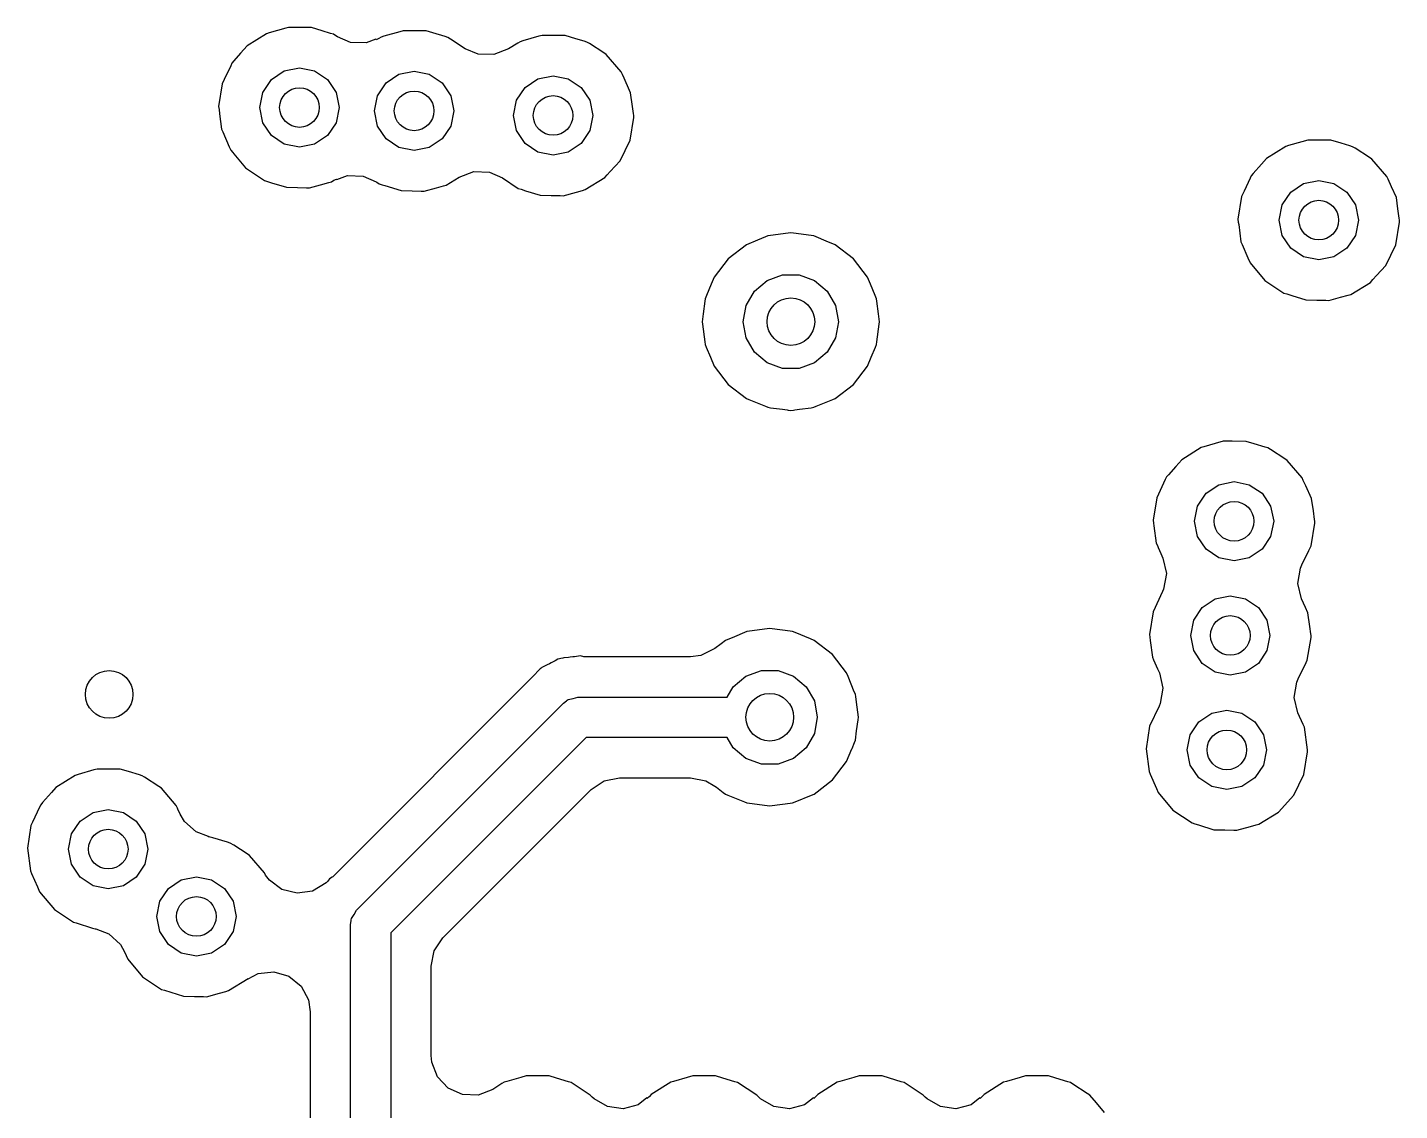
# Model space of a CAD drawing. Extents: x 0.99 to 4.24, y -7.27 to -4.02.
# Drawn here: x 2.8557 to 3.1964, y -6.3986 to -6.1297 of the extents above; entities that cross this region are included whole.
import ezdxf

# ---------------------------------------------------------------- set-up
doc = ezdxf.new("R2010")
doc.units = 0
doc.header["$MEASUREMENT"] = 0
doc.layers.add('BLACK', color=7, linetype='CONTINUOUS')

msp = doc.modelspace()

# ---------------------------------------------------------------- linework, layer by layer
at = {"layer": 'BLACK', "linetype": 'CONTINUOUS'}
for p, q in [((2.91982, -6.12992), (2.91572, -6.13109)), ((2.9205, -6.12973), (2.91982, -6.12992)), ((2.91982, -6.12992), (2.91982, -6.12992)), ((2.92121, -6.12973), (2.9205, -6.12973)), ((2.92273, -6.12974), (2.92121, -6.12973)), ((2.92619, -6.12976), (2.92273, -6.12974)), ((2.92886, -6.13056), (2.92619, -6.12976)), ((2.91503, -6.13129), (2.91022, -6.13432)), ((2.91572, -6.13109), (2.91503, -6.13129)), ((2.91572, -6.13109), (2.91572, -6.13109)), ((2.93097, -6.13119), (2.92886, -6.13056)), ((2.93165, -6.13139), (2.93097, -6.13119)), ((2.93097, -6.13119), (2.93097, -6.13119)), ((2.93224, -6.13178), (2.93165, -6.13139)), ((2.93272, -6.13209), (2.93224, -6.13178)), ((2.93224, -6.13178), (2.93224, -6.13178)), ((2.93594, -6.13344), (2.93272, -6.13209)), ((2.93982, -6.13354), (2.93594, -6.13344)), ((2.94219, -6.13263), (2.93982, -6.13354)), ((2.94226, -6.13278), (2.94219, -6.13263)), ((2.94291, -6.13249), (2.94226, -6.13278)), ((2.94351, -6.13212), (2.94291, -6.13249)), ((2.94419, -6.13192), (2.94351, -6.13212)), ((2.94814, -6.13079), (2.94419, -6.13192)), ((2.94419, -6.13192), (2.94419, -6.13192)), ((2.94898, -6.13055), (2.94814, -6.13079)), ((2.94969, -6.13056), (2.94898, -6.13055)), ((2.9512, -6.13057), (2.94969, -6.13056)), ((2.95467, -6.13059), (2.9512, -6.13057)), ((2.95636, -6.13109), (2.95467, -6.13059)), ((2.95944, -6.13201), (2.95636, -6.13109)), ((2.96012, -6.13222), (2.95944, -6.13201)), ((2.95944, -6.13201), (2.95944, -6.13201)), ((2.96071, -6.1326), (2.96012, -6.13222)), ((2.96442, -6.13501), (2.96071, -6.1326)), ((2.96071, -6.1326), (2.96071, -6.1326)), ((2.97743, -6.13364), (2.97515, -6.13507)), ((2.97803, -6.13326), (2.97743, -6.13364)), ((2.97743, -6.13364), (2.97743, -6.13364)), ((2.97871, -6.13306), (2.97803, -6.13326)), ((2.9827, -6.13192), (2.97871, -6.13306)), ((2.97871, -6.13306), (2.97871, -6.13306)), ((2.9835, -6.13169), (2.9827, -6.13192)), ((2.98421, -6.1317), (2.9835, -6.13169)), ((2.98572, -6.13171), (2.98421, -6.1317)), ((2.98919, -6.13173), (2.98572, -6.13171)), ((2.99191, -6.13254), (2.98919, -6.13173)), ((2.99396, -6.13316), (2.99191, -6.13254)), ((2.99464, -6.13336), (2.99396, -6.13316)), ((2.99396, -6.13316), (2.99396, -6.13316)), ((2.99523, -6.13374), (2.99464, -6.13336)), ((2.90863, -6.13613), (2.90696, -6.13802)), ((2.91022, -6.13432), (2.90863, -6.13613)), ((2.96764, -6.13636), (2.96442, -6.13501)), ((2.97152, -6.13646), (2.96764, -6.13636)), ((2.97515, -6.13507), (2.97152, -6.13646)), ((2.99882, -6.13607), (2.99523, -6.13374)), ((2.99941, -6.13645), (2.99882, -6.13607)), ((2.99882, -6.13607), (2.99882, -6.13607)), ((3.00313, -6.14076), (2.99941, -6.13645)), ((2.90616, -6.13923), (2.90456, -6.14262)), ((2.90646, -6.13859), (2.90616, -6.13923)), ((2.90616, -6.13923), (2.90616, -6.13923)), ((2.90696, -6.13802), (2.90646, -6.13859)), ((2.91946, -6.14051), (2.92323, -6.13976)), ((2.92323, -6.13976), (2.92699, -6.14051)), ((2.90404, -6.14374), (2.90316, -6.14936)), ((2.90456, -6.14262), (2.90404, -6.14374)), ((2.91414, -6.14584), (2.91627, -6.14265)), ((2.91627, -6.14265), (2.91946, -6.14051)), ((2.92699, -6.14051), (2.93019, -6.14265)), ((2.93019, -6.14265), (2.93232, -6.14584)), ((2.94261, -6.14667), (2.94474, -6.14347)), ((2.94474, -6.14347), (2.94793, -6.14134)), ((2.94793, -6.14134), (2.9517, -6.14059)), ((2.9517, -6.14059), (2.95547, -6.14134)), ((2.95547, -6.14134), (2.95866, -6.14347)), ((2.95866, -6.14347), (2.96079, -6.14667)), ((2.97926, -6.14462), (2.98245, -6.14248)), ((2.98245, -6.14248), (2.98622, -6.14173)), ((2.98622, -6.14173), (2.98999, -6.14248)), ((2.98999, -6.14248), (2.99318, -6.14462)), ((3.00342, -6.14141), (3.00313, -6.14076)), ((3.00384, -6.14234), (3.00342, -6.14141)), ((3.00342, -6.14141), (3.00342, -6.14141)), ((3.00524, -6.14542), (3.00384, -6.14234)), ((2.91339, -6.14961), (2.91414, -6.14584)), ((2.93232, -6.14584), (2.93307, -6.14961)), ((2.94186, -6.15043), (2.94261, -6.14667)), ((2.96079, -6.14667), (2.96154, -6.15043)), ((2.97713, -6.14781), (2.97926, -6.14462)), ((2.99318, -6.14462), (2.99531, -6.14781)), ((3.00548, -6.14594), (3.00524, -6.14542)), ((3.00597, -6.14938), (3.00548, -6.14594)), ((2.90316, -6.14936), (2.90326, -6.15006)), ((2.90326, -6.15006), (2.9034, -6.15119)), ((2.90326, -6.15006), (2.90326, -6.15006)), ((2.91414, -6.15337), (2.91339, -6.14961)), ((2.93307, -6.14961), (2.93232, -6.15337)), ((2.94261, -6.1542), (2.94186, -6.15043)), ((2.96154, -6.15043), (2.96079, -6.1542)), ((2.97638, -6.15157), (2.97713, -6.14781)), ((2.99531, -6.14781), (2.99606, -6.15157)), ((3.00621, -6.15107), (3.00597, -6.14938)), ((2.9034, -6.15119), (2.9039, -6.155)), ((2.91627, -6.15657), (2.91414, -6.15337)), ((2.93232, -6.15337), (2.93019, -6.15657)), ((2.97713, -6.15534), (2.97638, -6.15157)), ((2.99606, -6.15157), (2.99531, -6.15534)), ((3.00534, -6.15768), (3.00628, -6.15207)), ((3.00629, -6.15157), (3.00621, -6.15107)), ((3.00628, -6.15207), (3.00629, -6.15157)), ((2.9039, -6.155), (2.90419, -6.15565)), ((2.90419, -6.15565), (2.90419, -6.15565)), ((2.90419, -6.15565), (2.90581, -6.15934)), ((2.91946, -6.1587), (2.91627, -6.15657)), ((2.93019, -6.15657), (2.92699, -6.1587)), ((2.94474, -6.15739), (2.94261, -6.1542)), ((2.94793, -6.15953), (2.94474, -6.15739)), ((2.95866, -6.15739), (2.95547, -6.15953)), ((2.96079, -6.1542), (2.95866, -6.15739)), ((2.97926, -6.15853), (2.97713, -6.15534)), ((2.99531, -6.15534), (2.99318, -6.15853)), ((2.90581, -6.15934), (2.90619, -6.16021)), ((2.90619, -6.16021), (2.90665, -6.16075)), ((2.90665, -6.16075), (2.90665, -6.16075)), ((2.90665, -6.16075), (2.90695, -6.16111)), ((2.92323, -6.15945), (2.91946, -6.1587)), ((2.92699, -6.1587), (2.92323, -6.15945)), ((2.9517, -6.16028), (2.94793, -6.15953)), ((2.95547, -6.15953), (2.9517, -6.16028)), ((2.98245, -6.16067), (2.97926, -6.15853)), ((2.98622, -6.16142), (2.98245, -6.16067)), ((2.98999, -6.16067), (2.98622, -6.16142)), ((2.99318, -6.15853), (2.98999, -6.16067)), ((3.00286, -6.1628), (3.00534, -6.15768)), ((3.16818, -6.15924), (3.16337, -6.16228)), ((3.16887, -6.15905), (3.16818, -6.15924)), ((3.17215, -6.15811), (3.16887, -6.15905)), ((3.16887, -6.15905), (3.16887, -6.15905)), ((3.17365, -6.15768), (3.17215, -6.15811)), ((3.17436, -6.15768), (3.17365, -6.15768)), ((3.17588, -6.15769), (3.17436, -6.15768)), ((3.17934, -6.15771), (3.17588, -6.15769)), ((3.18191, -6.15848), (3.17934, -6.15771)), ((3.18411, -6.15914), (3.18191, -6.15848)), ((3.18412, -6.15914), (3.18411, -6.15914)), ((3.18479, -6.15934), (3.18412, -6.15914)), ((3.18539, -6.15973), (3.18479, -6.15934)), ((3.18897, -6.16205), (3.18539, -6.15973)), ((2.90695, -6.16111), (2.90985, -6.16457)), ((3.00039, -6.16552), (3.00286, -6.1628)), ((3.16215, -6.16366), (3.16009, -6.16599)), ((3.16337, -6.16228), (3.16215, -6.16366)), ((3.18957, -6.16244), (3.18897, -6.16205)), ((3.18897, -6.16205), (3.18897, -6.16205)), ((3.19328, -6.16675), (3.18957, -6.16244)), ((2.90985, -6.16457), (2.91459, -6.16772)), ((2.91459, -6.16772), (2.91527, -6.16793)), ((2.9312, -6.16802), (2.9318, -6.16765)), ((2.9318, -6.16765), (2.93245, -6.16737)), ((2.93245, -6.16737), (2.93249, -6.16746)), ((2.93249, -6.16746), (2.93518, -6.16647)), ((2.93518, -6.16647), (2.93906, -6.16662)), ((2.93906, -6.16662), (2.94226, -6.16801)), ((2.95967, -6.16885), (2.96291, -6.16686)), ((2.96291, -6.16686), (2.96655, -6.16552)), ((2.96655, -6.16552), (2.97043, -6.16566)), ((2.97043, -6.16566), (2.97364, -6.16706)), ((2.97364, -6.16706), (2.97758, -6.16969)), ((2.99419, -6.16999), (2.99904, -6.16701)), ((2.99904, -6.16701), (2.99964, -6.16635)), ((2.99964, -6.16635), (3.00039, -6.16552)), ((3.1593, -6.16718), (3.15782, -6.17035)), ((3.15961, -6.16654), (3.1593, -6.16718)), ((3.1593, -6.16718), (3.1593, -6.16718)), ((3.16009, -6.16599), (3.15961, -6.16654)), ((3.17261, -6.16847), (3.17638, -6.16772)), ((3.17638, -6.16772), (3.18014, -6.16847)), ((3.19358, -6.16739), (3.19328, -6.16675)), ((3.19446, -6.16933), (3.19358, -6.16739)), ((3.19358, -6.16739), (3.19358, -6.16739)), ((2.91527, -6.16793), (2.91527, -6.16793)), ((2.91527, -6.16793), (2.91631, -6.16826)), ((2.91631, -6.16826), (2.92002, -6.16941)), ((2.92002, -6.16941), (2.92272, -6.16946)), ((2.92272, -6.16946), (2.925, -6.16951)), ((2.925, -6.16951), (2.925, -6.16951)), ((2.925, -6.16951), (2.92571, -6.16952)), ((2.92571, -6.16952), (2.9285, -6.16876)), ((2.9285, -6.16876), (2.93051, -6.16821)), ((2.93051, -6.16821), (2.9312, -6.16802)), ((2.93051, -6.16821), (2.93051, -6.16821)), ((2.94226, -6.16801), (2.94247, -6.16815)), ((2.94247, -6.16815), (2.94247, -6.16815)), ((2.94247, -6.16815), (2.94306, -6.16855)), ((2.94306, -6.16855), (2.94374, -6.16876)), ((2.94374, -6.16876), (2.94374, -6.16876)), ((2.94374, -6.16876), (2.94442, -6.16897)), ((2.94442, -6.16897), (2.94849, -6.17024)), ((2.94849, -6.17024), (2.95119, -6.17029)), ((2.95119, -6.17029), (2.95347, -6.17033)), ((2.95347, -6.17033), (2.95347, -6.17033)), ((2.95347, -6.17033), (2.95418, -6.17035)), ((2.95418, -6.17035), (2.95726, -6.16951)), ((2.95726, -6.16951), (2.95899, -6.16904)), ((2.95899, -6.16904), (2.95967, -6.16885)), ((2.95899, -6.16904), (2.95899, -6.16904)), ((2.97758, -6.16969), (2.97826, -6.1699)), ((2.97826, -6.1699), (2.97826, -6.1699)), ((2.97826, -6.1699), (2.9794, -6.17025)), ((2.9794, -6.17025), (2.98301, -6.17138)), ((2.9887, -6.17149), (2.99201, -6.17058)), ((2.99201, -6.17058), (2.99351, -6.17018)), ((2.99351, -6.17018), (2.99419, -6.16999)), ((2.99351, -6.17018), (2.99351, -6.17018)), ((3.15782, -6.17035), (3.15719, -6.17169)), ((3.16728, -6.17379), (3.16942, -6.1706)), ((3.16942, -6.1706), (3.17261, -6.16847)), ((3.18014, -6.16847), (3.18334, -6.1706)), ((3.18334, -6.1706), (3.18547, -6.17379)), ((3.19564, -6.17193), (3.19446, -6.16933)), ((2.98301, -6.17138), (2.98571, -6.17143)), ((2.98571, -6.17143), (2.98799, -6.17147)), ((2.98799, -6.17147), (2.98799, -6.17147)), ((2.98799, -6.17147), (2.9887, -6.17149)), ((3.15719, -6.17169), (3.15631, -6.17731)), ((3.16654, -6.17756), (3.16728, -6.17379)), ((3.18547, -6.17379), (3.18622, -6.17756)), ((3.19604, -6.17476), (3.19564, -6.17193)), ((3.15631, -6.17731), (3.1564, -6.17802)), ((3.16728, -6.18133), (3.16654, -6.17756)), ((3.18622, -6.17756), (3.18547, -6.18133)), ((3.19638, -6.17708), (3.19604, -6.17476)), ((3.19644, -6.17756), (3.19638, -6.17708)), ((3.19644, -6.17805), (3.19644, -6.17756)), ((3.04463, -6.18082), (3.04022, -6.1814)), ((3.04528, -6.18074), (3.04463, -6.18082)), ((3.04592, -6.18082), (3.04528, -6.18074)), ((3.05033, -6.1814), (3.04592, -6.18082)), ((3.1564, -6.17802), (3.15649, -6.17863)), ((3.1564, -6.17802), (3.1564, -6.17802)), ((3.15649, -6.17863), (3.15705, -6.18296)), ((3.16942, -6.18452), (3.16728, -6.18133)), ((3.18547, -6.18133), (3.18334, -6.18452)), ((3.19549, -6.18366), (3.19644, -6.17805)), ((3.03427, -6.18369), (3.02971, -6.18719)), ((3.03696, -6.18257), (3.03427, -6.18369)), ((3.03897, -6.18174), (3.03696, -6.18257)), ((3.03958, -6.18149), (3.03897, -6.18174)), ((3.03897, -6.18174), (3.03897, -6.18174)), ((3.04022, -6.1814), (3.03958, -6.18149)), ((3.04022, -6.1814), (3.04022, -6.1814)), ((3.05097, -6.18149), (3.05033, -6.1814)), ((3.05033, -6.1814), (3.05033, -6.1814)), ((3.05158, -6.18174), (3.05097, -6.18149)), ((3.05405, -6.18276), (3.05158, -6.18174)), ((3.05158, -6.18174), (3.05158, -6.18174)), ((3.05629, -6.18369), (3.05405, -6.18276)), ((3.06085, -6.18719), (3.05629, -6.18369)), ((3.15705, -6.18296), (3.15734, -6.1836)), ((3.15734, -6.1836), (3.15734, -6.1836)), ((3.15734, -6.1836), (3.1588, -6.18692)), ((3.17261, -6.18665), (3.16942, -6.18452)), ((3.18334, -6.18452), (3.18014, -6.18665)), ((3.19301, -6.18878), (3.19549, -6.18366)), ((3.02971, -6.18719), (3.02621, -6.19175)), ((3.06434, -6.19175), (3.06085, -6.18719)), ((3.1588, -6.18692), (3.15934, -6.18816)), ((3.15934, -6.18816), (3.163, -6.19252)), ((3.17638, -6.1874), (3.17261, -6.18665)), ((3.18014, -6.18665), (3.17638, -6.1874)), ((3.03937, -6.19253), (3.04322, -6.19112)), ((3.04322, -6.19112), (3.04733, -6.19112)), ((3.04733, -6.19112), (3.05118, -6.19253)), ((3.18984, -6.19229), (3.19071, -6.19133)), ((3.19071, -6.19133), (3.19301, -6.18878)), ((3.02551, -6.19343), (3.02433, -6.19629)), ((3.02621, -6.19175), (3.02551, -6.19343)), ((3.03623, -6.19516), (3.03937, -6.19253)), ((3.05118, -6.19253), (3.05432, -6.19516)), ((3.06504, -6.19343), (3.06434, -6.19175)), ((3.06623, -6.19629), (3.06504, -6.19343)), ((3.163, -6.19252), (3.16774, -6.19567)), ((3.18435, -6.19598), (3.1892, -6.193)), ((3.1892, -6.193), (3.18984, -6.19229)), ((3.02392, -6.1977), (3.02351, -6.20083)), ((3.02401, -6.19706), (3.02392, -6.1977)), ((3.02392, -6.1977), (3.02392, -6.1977)), ((3.02433, -6.19629), (3.02401, -6.19706)), ((3.03418, -6.19872), (3.03623, -6.19516)), ((3.05432, -6.19516), (3.05637, -6.19872)), ((3.06654, -6.19706), (3.06623, -6.19629)), ((3.06663, -6.1977), (3.06654, -6.19706)), ((3.06704, -6.20083), (3.06663, -6.1977)), ((3.06663, -6.1977), (3.06663, -6.1977)), ((3.16774, -6.19567), (3.16842, -6.19588)), ((3.16842, -6.19588), (3.16842, -6.19588)), ((3.16842, -6.19588), (3.1697, -6.19628)), ((3.1697, -6.19628), (3.17317, -6.19737)), ((3.17317, -6.19737), (3.17587, -6.19742)), ((3.17587, -6.19742), (3.17815, -6.19746)), ((3.17815, -6.19746), (3.17815, -6.19746)), ((3.17815, -6.19746), (3.17886, -6.19747)), ((3.17886, -6.19747), (3.1818, -6.19667)), ((3.1818, -6.19667), (3.18366, -6.19616)), ((3.18366, -6.19616), (3.18435, -6.19598)), ((3.18366, -6.19616), (3.18366, -6.19616)), ((3.02351, -6.20083), (3.02326, -6.20276)), ((3.03346, -6.20276), (3.03418, -6.19872)), ((3.05637, -6.19872), (3.05709, -6.20276)), ((3.06729, -6.20276), (3.06704, -6.20083)), ((3.02326, -6.20276), (3.02334, -6.2034)), ((3.02334, -6.2034), (3.02392, -6.20778)), ((3.03418, -6.2068), (3.03346, -6.20276)), ((3.05709, -6.20276), (3.05637, -6.2068)), ((3.06663, -6.20778), (3.06721, -6.2034)), ((3.06721, -6.2034), (3.06729, -6.20276)), ((3.02392, -6.20778), (3.02401, -6.20845)), ((3.02401, -6.20845), (3.02426, -6.20906)), ((3.03623, -6.21035), (3.03418, -6.2068)), ((3.05637, -6.2068), (3.05432, -6.21035)), ((3.06629, -6.20906), (3.06654, -6.20845)), ((3.06654, -6.20845), (3.06663, -6.20778)), ((3.02426, -6.20906), (3.02426, -6.20906)), ((3.02426, -6.20906), (3.0253, -6.21158)), ((3.0253, -6.21158), (3.02621, -6.21377)), ((3.03937, -6.21298), (3.03623, -6.21035)), ((3.05432, -6.21035), (3.05118, -6.21298)), ((3.06434, -6.21377), (3.06525, -6.21158)), ((3.06525, -6.21158), (3.06629, -6.20906)), ((3.06629, -6.20906), (3.06629, -6.20906)), ((3.02621, -6.21377), (3.02971, -6.21833)), ((3.04322, -6.21439), (3.03937, -6.21298)), ((3.04733, -6.21439), (3.04322, -6.21439)), ((3.05118, -6.21298), (3.04733, -6.21439)), ((3.06085, -6.21833), (3.06434, -6.21377)), ((3.02971, -6.21833), (3.03427, -6.22182)), ((3.05629, -6.22182), (3.06085, -6.21833)), ((3.03427, -6.22182), (3.03487, -6.22207)), ((3.03487, -6.22207), (3.03897, -6.22377)), ((3.05158, -6.22377), (3.05568, -6.22207)), ((3.05568, -6.22207), (3.05629, -6.22182)), ((3.03897, -6.22377), (3.03897, -6.22377)), ((3.03897, -6.22377), (3.03958, -6.22402)), ((3.03958, -6.22402), (3.04022, -6.22411)), ((3.04022, -6.22411), (3.04022, -6.22411)), ((3.04022, -6.22411), (3.04317, -6.2245)), ((3.04317, -6.2245), (3.04433, -6.22465)), ((3.04433, -6.22465), (3.04463, -6.22469)), ((3.04463, -6.22469), (3.04528, -6.22478)), ((3.04528, -6.22478), (3.04592, -6.22469)), ((3.04592, -6.22469), (3.04622, -6.22465)), ((3.04622, -6.22465), (3.04738, -6.2245)), ((3.04738, -6.2245), (3.05033, -6.22411)), ((3.05033, -6.22411), (3.05097, -6.22402)), ((3.05033, -6.22411), (3.05033, -6.22411)), ((3.05097, -6.22402), (3.05158, -6.22377)), ((3.05158, -6.22377), (3.05158, -6.22377)), ((3.15262, -6.23243), (3.15062, -6.233)), ((3.15333, -6.23244), (3.15262, -6.23243)), ((3.15484, -6.23245), (3.15333, -6.23244)), ((3.15831, -6.23247), (3.15484, -6.23245)), ((3.16033, -6.23307), (3.15831, -6.23247)), ((3.14715, -6.23399), (3.14233, -6.23703)), ((3.14783, -6.2338), (3.14715, -6.23399)), ((3.15062, -6.233), (3.14783, -6.2338)), ((3.14783, -6.2338), (3.14783, -6.2338)), ((3.16308, -6.23389), (3.16033, -6.23307)), ((3.16376, -6.2341), (3.16308, -6.23389)), ((3.16308, -6.23389), (3.16308, -6.23389)), ((3.16435, -6.23448), (3.16376, -6.2341)), ((3.16794, -6.23681), (3.16435, -6.23448)), ((3.14085, -6.23871), (3.13905, -6.24074)), ((3.14233, -6.23703), (3.14085, -6.23871)), ((3.16853, -6.23719), (3.16794, -6.23681)), ((3.16794, -6.23681), (3.16794, -6.23681)), ((3.17225, -6.2415), (3.16853, -6.23719)), ((3.13827, -6.24194), (3.13657, -6.24555)), ((3.13857, -6.2413), (3.13827, -6.24194)), ((3.13827, -6.24194), (3.13827, -6.24194)), ((3.13905, -6.24074), (3.13857, -6.2413)), ((3.15157, -6.24322), (3.15534, -6.24247)), ((3.15534, -6.24247), (3.15911, -6.24322)), ((3.17254, -6.24215), (3.17225, -6.2415)), ((3.17315, -6.24349), (3.17254, -6.24215)), ((3.17254, -6.24215), (3.17254, -6.24215)), ((3.13657, -6.24555), (3.13615, -6.24645)), ((3.14625, -6.24855), (3.14838, -6.24535)), ((3.14838, -6.24535), (3.15157, -6.24322)), ((3.15911, -6.24322), (3.1623, -6.24535)), ((3.1623, -6.24535), (3.16443, -6.24855)), ((3.1746, -6.24668), (3.17315, -6.24349)), ((3.13615, -6.24645), (3.13528, -6.25207)), ((3.1455, -6.25231), (3.14625, -6.24855)), ((3.16443, -6.24855), (3.16518, -6.25231)), ((3.17503, -6.24968), (3.1746, -6.24668)), ((3.13528, -6.25207), (3.13537, -6.25277)), ((3.13537, -6.25277), (3.13537, -6.25277)), ((3.13537, -6.25277), (3.13545, -6.2534)), ((3.14625, -6.25608), (3.1455, -6.25231)), ((3.16518, -6.25231), (3.16443, -6.25608)), ((3.17446, -6.25841), (3.1754, -6.2528)), ((3.17535, -6.2519), (3.17503, -6.24968)), ((3.17541, -6.25231), (3.17535, -6.2519)), ((3.1754, -6.2528), (3.17541, -6.25231)), ((3.13545, -6.2534), (3.13601, -6.25771)), ((3.14838, -6.25927), (3.14625, -6.25608)), ((3.16443, -6.25608), (3.1623, -6.25927)), ((3.13601, -6.25771), (3.1363, -6.25836)), ((3.1363, -6.25836), (3.1363, -6.25836)), ((3.1363, -6.25836), (3.13652, -6.25885)), ((3.13652, -6.25885), (3.13715, -6.2603)), ((3.15157, -6.26141), (3.14838, -6.25927)), ((3.1623, -6.25927), (3.15911, -6.26141)), ((3.17219, -6.26308), (3.17388, -6.2596)), ((3.17388, -6.2596), (3.17415, -6.25905)), ((3.17415, -6.25905), (3.17446, -6.25841)), ((3.13715, -6.2603), (3.13768, -6.2615)), ((3.13768, -6.2615), (3.13852, -6.2653)), ((3.15534, -6.26215), (3.15157, -6.26141)), ((3.15911, -6.26141), (3.15534, -6.26215)), ((3.17183, -6.26393), (3.17219, -6.26308)), ((3.13852, -6.2653), (3.13785, -6.26913)), ((3.1712, -6.26776), (3.17183, -6.26393)), ((3.13758, -6.26975), (3.13522, -6.27478)), ((3.13785, -6.26913), (3.13758, -6.26975)), ((3.17209, -6.27155), (3.1712, -6.26776)), ((3.14745, -6.27369), (3.15064, -6.27156)), ((3.15064, -6.27156), (3.15441, -6.27081)), ((3.15441, -6.27081), (3.15818, -6.27156)), ((3.15818, -6.27156), (3.16137, -6.27369)), ((3.17308, -6.27373), (3.17209, -6.27155)), ((3.13522, -6.27478), (3.13434, -6.28041)), ((3.14532, -6.27688), (3.14745, -6.27369)), ((3.16137, -6.27369), (3.1635, -6.27688)), ((3.17367, -6.27502), (3.17308, -6.27373)), ((3.17416, -6.27845), (3.17367, -6.27502)), ((3.03372, -6.27993), (3.03127, -6.28095)), ((3.03433, -6.27968), (3.03372, -6.27993)), ((3.03372, -6.27993), (3.03372, -6.27993)), ((3.03497, -6.2796), (3.03433, -6.27968)), ((3.03938, -6.27902), (3.03497, -6.2796)), ((3.03497, -6.2796), (3.03497, -6.2796)), ((3.04003, -6.27893), (3.03938, -6.27902)), ((3.04067, -6.27902), (3.04003, -6.27893)), ((3.04508, -6.2796), (3.04067, -6.27902)), ((3.04572, -6.27968), (3.04508, -6.2796)), ((3.04508, -6.2796), (3.04508, -6.2796)), ((3.04633, -6.27993), (3.04572, -6.27968)), ((3.05011, -6.2815), (3.04633, -6.27993)), ((3.04633, -6.27993), (3.04633, -6.27993)), ((3.14457, -6.28065), (3.14532, -6.27688)), ((3.1635, -6.27688), (3.16425, -6.28065)), ((3.17442, -6.28025), (3.17416, -6.27845)), ((3.02797, -6.28269), (3.02642, -6.28387)), ((3.02902, -6.28188), (3.02797, -6.28269)), ((3.03127, -6.28095), (3.02902, -6.28188)), ((3.05104, -6.28188), (3.05011, -6.2815)), ((3.0556, -6.28538), (3.05104, -6.28188)), ((3.13434, -6.28041), (3.13444, -6.28111)), ((3.13444, -6.28111), (3.13444, -6.28111)), ((3.13444, -6.28111), (3.13454, -6.28189)), ((3.13454, -6.28189), (3.13508, -6.28605)), ((3.14532, -6.28442), (3.14457, -6.28065)), ((3.16425, -6.28065), (3.1635, -6.28442)), ((3.17352, -6.28675), (3.17447, -6.28114)), ((3.17447, -6.28065), (3.17442, -6.28025)), ((3.17447, -6.28114), (3.17447, -6.28065)), ((2.9867, -6.28694), (2.98574, -6.28745)), ((2.98742, -6.28655), (2.9867, -6.28694)), ((2.9867, -6.28694), (2.9867, -6.28694)), ((2.98778, -6.28649), (2.98742, -6.28655)), ((2.98811, -6.28633), (2.98778, -6.28649)), ((2.98866, -6.28626), (2.98811, -6.28633)), ((2.98892, -6.28623), (2.98866, -6.28626)), ((2.98866, -6.28626), (2.98866, -6.28626)), ((2.99001, -6.2861), (2.98892, -6.28623)), ((2.98892, -6.28623), (2.98892, -6.28623)), ((2.98892, -6.28623), (2.98892, -6.28623)), ((2.99047, -6.28604), (2.99001, -6.2861)), ((2.99049, -6.28604), (2.99047, -6.28604)), ((2.99111, -6.28593), (2.99049, -6.28604)), ((2.99145, -6.28593), (2.99111, -6.28593)), ((2.9915, -6.28593), (2.99145, -6.28593)), ((2.99307, -6.28574), (2.9915, -6.28593)), ((2.99388, -6.28592), (2.99307, -6.28574)), ((2.99401, -6.28592), (2.99388, -6.28592)), ((2.99448, -6.28593), (2.99401, -6.28592)), ((3.02036, -6.28593), (2.99448, -6.28593)), ((3.02294, -6.28559), (3.02036, -6.28593)), ((3.02642, -6.28387), (3.02294, -6.28559)), ((3.05909, -6.28994), (3.0556, -6.28538)), ((3.13508, -6.28605), (3.13537, -6.2867)), ((3.13537, -6.2867), (3.13537, -6.2867)), ((3.13537, -6.2867), (3.13636, -6.28896)), ((3.14745, -6.28761), (3.14532, -6.28442)), ((3.1635, -6.28442), (3.16137, -6.28761)), ((3.17322, -6.28739), (3.17352, -6.28675)), ((2.98164, -6.29042), (2.98137, -6.2907)), ((2.98252, -6.28946), (2.98164, -6.29042)), ((2.98302, -6.28892), (2.98252, -6.28946)), ((2.98329, -6.28878), (2.98302, -6.28892)), ((2.98343, -6.28864), (2.98329, -6.28878)), ((2.9836, -6.28849), (2.98343, -6.28864)), ((2.98475, -6.28794), (2.9836, -6.28849)), ((2.98532, -6.28767), (2.98475, -6.28794)), ((2.98574, -6.28745), (2.98532, -6.28767)), ((3.03412, -6.29072), (3.03797, -6.28932)), ((3.03797, -6.28932), (3.04208, -6.28932)), ((3.04208, -6.28932), (3.04593, -6.29072)), ((3.05947, -6.29085), (3.05909, -6.28994)), ((3.13636, -6.28896), (3.1368, -6.28994)), ((3.1368, -6.28994), (3.1368, -6.28995)), ((3.1368, -6.28995), (3.13764, -6.29374)), ((3.15064, -6.28974), (3.14745, -6.28761)), ((3.15441, -6.29049), (3.15064, -6.28974)), ((3.15818, -6.28974), (3.15441, -6.29049)), ((3.16137, -6.28761), (3.15818, -6.28974)), ((3.17128, -6.29138), (3.17322, -6.28739)), ((3.17322, -6.28739), (3.17322, -6.28739)), ((2.98137, -6.2907), (2.93183, -6.34024)), ((3.02948, -6.29595), (3.03098, -6.29336)), ((3.03098, -6.29336), (3.03412, -6.29072)), ((3.04593, -6.29072), (3.04907, -6.29336)), ((3.04907, -6.29336), (3.05112, -6.29691)), ((3.06103, -6.29462), (3.05947, -6.29085)), ((3.13764, -6.29374), (3.13697, -6.29757)), ((3.17029, -6.29606), (3.17092, -6.29223)), ((3.17092, -6.29223), (3.17128, -6.29138)), ((2.98882, -6.29742), (2.98953, -6.29688)), ((2.98953, -6.29688), (2.98965, -6.29674)), ((2.98965, -6.29674), (2.98976, -6.29671)), ((2.98976, -6.29671), (2.98997, -6.29656)), ((2.98997, -6.29656), (2.99117, -6.2963)), ((2.99117, -6.2963), (2.99235, -6.29595)), ((2.99235, -6.29595), (3.02948, -6.29595)), ((3.05112, -6.29691), (3.05184, -6.30095)), ((3.06129, -6.29525), (3.06103, -6.29462)), ((3.06138, -6.2959), (3.06129, -6.29525)), ((3.06171, -6.29841), (3.06138, -6.2959)), ((3.06138, -6.2959), (3.06138, -6.2959)), ((3.17118, -6.29985), (3.17029, -6.29606)), ((2.93741, -6.34883), (2.98882, -6.29742)), ((3.06204, -6.30095), (3.06171, -6.29841)), ((3.1367, -6.29819), (3.13435, -6.30319)), ((3.13697, -6.29757), (3.1367, -6.29819)), ((3.14658, -6.3021), (3.14978, -6.29996)), ((3.14978, -6.29996), (3.15354, -6.29921)), ((3.15354, -6.29921), (3.15731, -6.29996)), ((3.15731, -6.29996), (3.1605, -6.3021)), ((3.17251, -6.30278), (3.17118, -6.29985)), ((3.05184, -6.30095), (3.05112, -6.30499)), ((3.0616, -6.30436), (3.06196, -6.3016)), ((3.06196, -6.3016), (3.06204, -6.30095)), ((3.13435, -6.30319), (3.13348, -6.30881)), ((3.14445, -6.30529), (3.14658, -6.3021)), ((3.1605, -6.3021), (3.16264, -6.30529)), ((3.1728, -6.30342), (3.17251, -6.30278)), ((3.17361, -6.30906), (3.1728, -6.30342)), ((2.99443, -6.30595), (2.94594, -6.35443)), ((3.02948, -6.30595), (2.99443, -6.30595)), ((3.03098, -6.30854), (3.02948, -6.30595)), ((3.05112, -6.30499), (3.04907, -6.30854)), ((3.06046, -6.30867), (3.06104, -6.30725)), ((3.06104, -6.30725), (3.06129, -6.30665)), ((3.06104, -6.30725), (3.06104, -6.30725)), ((3.06129, -6.30665), (3.0616, -6.30436)), ((3.1437, -6.30906), (3.14445, -6.30529)), ((3.16264, -6.30529), (3.16339, -6.30906)), ((3.03412, -6.31118), (3.03098, -6.30854)), ((3.04907, -6.30854), (3.04593, -6.31118)), ((3.05909, -6.31196), (3.0604, -6.30881)), ((3.0604, -6.30881), (3.06046, -6.30867)), ((3.13348, -6.30881), (3.13422, -6.31445)), ((3.14445, -6.31282), (3.1437, -6.30906)), ((3.16339, -6.30906), (3.16264, -6.31282)), ((3.17266, -6.31516), (3.1736, -6.30955)), ((3.1736, -6.30955), (3.17361, -6.30906)), ((2.87219, -6.31404), (2.86824, -6.31517)), ((2.87302, -6.3138), (2.87219, -6.31404)), ((2.87373, -6.31381), (2.87302, -6.3138)), ((2.87525, -6.31382), (2.87373, -6.31381)), ((2.87871, -6.31384), (2.87525, -6.31382)), ((2.88077, -6.31445), (2.87871, -6.31384)), ((3.03797, -6.31258), (3.03412, -6.31118)), ((3.04208, -6.31258), (3.03797, -6.31258)), ((3.04593, -6.31118), (3.04208, -6.31258)), ((3.0556, -6.31652), (3.05909, -6.31196)), ((3.14658, -6.31601), (3.14445, -6.31282)), ((3.16264, -6.31282), (3.1605, -6.31601)), ((2.86755, -6.31537), (2.86274, -6.3184)), ((2.86824, -6.31517), (2.86755, -6.31537)), ((2.86824, -6.31517), (2.86824, -6.31517)), ((2.88348, -6.31526), (2.88077, -6.31445)), ((2.88416, -6.31547), (2.88348, -6.31526)), ((2.88348, -6.31526), (2.88348, -6.31526)), ((2.88476, -6.31585), (2.88416, -6.31547)), ((2.88834, -6.31818), (2.88476, -6.31585)), ((2.99566, -6.31889), (2.99889, -6.31673)), ((2.99889, -6.31673), (3.0027, -6.31597)), ((3.0027, -6.31597), (3.02036, -6.31597)), ((3.02036, -6.31597), (3.02417, -6.31673)), ((3.02417, -6.31673), (3.02642, -6.31803)), ((3.05104, -6.32002), (3.0556, -6.31652)), ((3.13422, -6.31445), (3.1345, -6.3151)), ((3.1345, -6.3151), (3.1345, -6.3151)), ((3.1345, -6.3151), (3.13605, -6.31861)), ((3.14978, -6.31815), (3.14658, -6.31601)), ((3.1605, -6.31601), (3.15731, -6.31815)), ((3.17018, -6.32028), (3.17266, -6.31516)), ((2.86166, -6.31962), (2.85945, -6.32213)), ((2.86274, -6.3184), (2.86166, -6.31962)), ((2.88894, -6.31856), (2.88834, -6.31818)), ((2.88834, -6.31818), (2.88834, -6.31818)), ((2.89265, -6.32287), (2.88894, -6.31856)), ((2.95888, -6.35567), (2.99566, -6.31889)), ((3.02642, -6.31803), (3.02678, -6.31831)), ((3.02678, -6.31831), (3.0285, -6.31962)), ((3.0285, -6.31962), (3.0285, -6.31962)), ((3.0285, -6.31962), (3.02902, -6.32002)), ((3.02902, -6.32002), (3.02962, -6.32027)), ((3.02962, -6.32027), (3.03372, -6.32197)), ((3.04633, -6.32197), (3.05043, -6.32027)), ((3.05043, -6.32027), (3.05104, -6.32002)), ((3.13605, -6.31861), (3.13651, -6.31966)), ((3.13651, -6.31966), (3.14017, -6.32401)), ((3.15354, -6.3189), (3.14978, -6.31815)), ((3.15731, -6.31815), (3.15354, -6.3189)), ((3.16636, -6.32449), (3.17018, -6.32028)), ((2.85867, -6.32331), (2.85695, -6.32699)), ((2.85898, -6.32267), (2.85867, -6.32331)), ((2.85867, -6.32331), (2.85867, -6.32331)), ((2.85945, -6.32213), (2.85898, -6.32267)), ((2.87198, -6.32459), (2.87575, -6.32384)), ((2.87575, -6.32384), (2.87951, -6.32459)), ((2.89295, -6.32352), (2.89265, -6.32287)), ((2.89307, -6.32378), (2.89295, -6.32352)), ((2.89295, -6.32352), (2.89295, -6.32352)), ((2.89363, -6.32501), (2.89307, -6.32378)), ((3.03372, -6.32197), (3.03372, -6.32197)), ((3.03372, -6.32197), (3.03433, -6.32222)), ((3.03433, -6.32222), (3.03497, -6.32231)), ((3.03497, -6.32231), (3.03497, -6.32231)), ((3.03497, -6.32231), (3.03938, -6.32289)), ((3.03938, -6.32289), (3.04003, -6.32297)), ((3.04003, -6.32297), (3.04067, -6.32289)), ((3.04067, -6.32289), (3.04508, -6.32231)), ((3.04508, -6.32231), (3.04572, -6.32222)), ((3.04508, -6.32231), (3.04508, -6.32231)), ((3.04572, -6.32222), (3.04633, -6.32197)), ((3.04633, -6.32197), (3.04633, -6.32197)), ((3.14017, -6.32401), (3.1449, -6.32717)), ((3.16151, -6.32747), (3.16636, -6.32449)), ((2.85656, -6.32782), (2.85568, -6.33344)), ((2.85695, -6.32699), (2.85656, -6.32782)), ((2.86665, -6.32992), (2.86879, -6.32672)), ((2.86879, -6.32672), (2.87198, -6.32459)), ((2.87951, -6.32459), (2.88271, -6.32672)), ((2.88271, -6.32672), (2.88484, -6.32992)), ((2.89469, -6.32682), (2.89363, -6.32501)), ((2.89756, -6.32943), (2.89469, -6.32682)), ((3.1449, -6.32717), (3.14558, -6.32738)), ((3.14558, -6.32738), (3.14558, -6.32738)), ((3.14558, -6.32738), (3.14648, -6.32766)), ((3.14648, -6.32766), (3.15034, -6.32886)), ((3.15939, -6.32805), (3.16083, -6.32766)), ((3.16083, -6.32766), (3.16151, -6.32747)), ((3.16083, -6.32766), (3.16083, -6.32766)), ((2.86591, -6.33368), (2.86665, -6.32992)), ((2.88484, -6.32992), (2.88559, -6.33368)), ((2.90061, -6.33052), (2.89756, -6.32943)), ((2.9006, -6.33055), (2.90061, -6.33052)), ((2.90107, -6.33069), (2.9006, -6.33055)), ((2.90174, -6.33089), (2.90107, -6.33069)), ((2.90107, -6.33069), (2.90107, -6.33069)), ((2.90537, -6.33197), (2.90174, -6.33089)), ((3.15034, -6.32886), (3.15303, -6.32891)), ((3.15303, -6.32891), (3.15531, -6.32895)), ((3.15531, -6.32895), (3.15531, -6.32895)), ((3.15531, -6.32895), (3.15602, -6.32897)), ((3.15602, -6.32897), (3.15939, -6.32805)), ((2.85568, -6.33344), (2.85642, -6.33908)), ((2.86665, -6.33745), (2.86591, -6.33368)), ((2.88559, -6.33368), (2.88484, -6.33745)), ((2.90605, -6.33218), (2.90537, -6.33197)), ((2.90537, -6.33197), (2.90537, -6.33197)), ((2.90692, -6.33274), (2.90605, -6.33218)), ((2.91023, -6.33489), (2.90692, -6.33274)), ((2.86879, -6.34064), (2.86665, -6.33745)), ((2.88484, -6.33745), (2.88271, -6.34064)), ((2.91083, -6.33527), (2.91023, -6.33489)), ((2.91023, -6.33489), (2.91023, -6.33489)), ((2.91454, -6.33958), (2.91083, -6.33527)), ((2.85642, -6.33908), (2.85671, -6.33973)), ((2.85671, -6.33973), (2.85671, -6.33973)), ((2.85671, -6.33973), (2.85818, -6.34308)), ((2.87198, -6.34278), (2.86879, -6.34064)), ((2.88271, -6.34064), (2.87951, -6.34278)), ((2.89068, -6.34343), (2.89387, -6.3413)), ((2.89387, -6.3413), (2.89764, -6.34055)), ((2.89764, -6.34055), (2.9014, -6.3413)), ((2.9014, -6.3413), (2.9046, -6.34343)), ((2.91481, -6.34016), (2.91454, -6.33958)), ((2.91576, -6.34141), (2.91481, -6.34016)), ((2.91889, -6.34372), (2.91576, -6.34141)), ((2.9307, -6.3411), (2.93019, -6.34175)), ((2.93139, -6.34065), (2.9307, -6.3411)), ((2.93149, -6.34056), (2.93139, -6.34065)), ((2.93183, -6.34024), (2.93149, -6.34056)), ((2.85818, -6.34308), (2.85871, -6.34429)), ((2.85871, -6.34429), (2.86237, -6.34864)), ((2.87575, -6.34353), (2.87198, -6.34278)), ((2.87951, -6.34278), (2.87575, -6.34353)), ((2.88854, -6.34663), (2.89068, -6.34343)), ((2.9046, -6.34343), (2.90673, -6.34663)), ((2.92266, -6.34465), (2.91889, -6.34372)), ((2.9265, -6.34408), (2.92266, -6.34465)), ((2.92983, -6.34207), (2.9265, -6.34408)), ((2.93019, -6.34175), (2.92983, -6.34207)), ((2.8878, -6.35039), (2.88854, -6.34663)), ((2.90673, -6.34663), (2.90748, -6.35039)), ((2.86237, -6.34864), (2.86711, -6.35179)), ((2.88854, -6.35416), (2.8878, -6.35039)), ((2.90748, -6.35039), (2.90673, -6.35416)), ((2.93594, -6.35236), (2.93607, -6.35148)), ((2.93606, -6.3513), (2.93611, -6.3512)), ((2.93607, -6.35148), (2.93606, -6.3513)), ((2.93611, -6.3512), (2.93615, -6.35094)), ((2.93615, -6.35094), (2.93682, -6.34991)), ((2.93682, -6.34991), (2.93741, -6.34883)), ((2.86711, -6.35179), (2.86779, -6.35201)), ((2.86779, -6.35201), (2.86779, -6.35201)), ((2.86779, -6.35201), (2.87186, -6.35328)), ((2.87186, -6.35328), (2.87186, -6.35328)), ((2.87186, -6.35328), (2.87254, -6.35349)), ((2.87254, -6.35349), (2.87267, -6.35349)), ((2.87267, -6.35349), (2.87591, -6.3547)), ((2.87591, -6.3547), (2.87876, -6.35735)), ((2.89068, -6.35735), (2.88854, -6.35416)), ((2.90673, -6.35416), (2.9046, -6.35735)), ((2.93594, -6.58071), (2.93594, -6.35236)), ((2.94594, -6.35443), (2.94594, -6.57864)), ((2.87876, -6.35735), (2.8798, -6.35917)), ((2.89387, -6.35949), (2.89068, -6.35735)), ((2.9046, -6.35735), (2.9014, -6.35949)), ((2.95672, -6.3589), (2.95888, -6.35567)), ((2.8798, -6.35917), (2.8806, -6.361)), ((2.8806, -6.361), (2.88426, -6.36535)), ((2.89764, -6.36024), (2.89387, -6.35949)), ((2.9014, -6.35949), (2.89764, -6.36024)), ((2.95596, -6.36271), (2.95672, -6.3589)), ((2.88426, -6.36535), (2.889, -6.36851)), ((2.91051, -6.36592), (2.91302, -6.36456)), ((2.91302, -6.36456), (2.91688, -6.36416)), ((2.91688, -6.36416), (2.92061, -6.36526)), ((2.92061, -6.36526), (2.92363, -6.36771)), ((2.95596, -6.3849), (2.95596, -6.36271)), ((2.889, -6.36851), (2.88968, -6.36872)), ((2.88968, -6.36872), (2.88968, -6.36872)), ((2.88968, -6.36872), (2.8913, -6.36922)), ((2.90561, -6.36881), (2.91046, -6.36583)), ((2.91046, -6.36583), (2.91051, -6.36592)), ((2.92363, -6.36771), (2.92548, -6.37113)), ((2.8913, -6.36922), (2.89443, -6.3702)), ((2.89443, -6.3702), (2.89713, -6.37025)), ((2.89713, -6.37025), (2.89941, -6.37029)), ((2.89941, -6.37029), (2.89941, -6.37029)), ((2.89941, -6.37029), (2.90012, -6.37031)), ((2.90012, -6.37031), (2.90334, -6.36943)), ((2.90334, -6.36943), (2.90492, -6.369)), ((2.90492, -6.369), (2.90561, -6.36881)), ((2.90492, -6.369), (2.90492, -6.369)), ((2.92548, -6.37113), (2.92593, -6.37407)), ((2.92593, -6.37407), (2.92593, -6.57858)), ((2.95611, -6.38659), (2.95596, -6.3849)), ((2.9575, -6.39021), (2.95611, -6.38659)), ((2.96018, -6.39303), (2.9575, -6.39021)), ((2.97349, -6.3919), (2.97124, -6.39332)), ((2.97409, -6.39153), (2.97349, -6.3919)), ((2.97349, -6.3919), (2.97349, -6.3919)), ((2.97477, -6.39133), (2.97409, -6.39153)), ((2.9782, -6.39035), (2.97477, -6.39133)), ((2.97477, -6.39133), (2.97477, -6.39133)), ((2.97956, -6.38996), (2.9782, -6.39035)), ((2.98027, -6.38997), (2.97956, -6.38996)), ((2.98178, -6.38998), (2.98027, -6.38997)), ((2.98525, -6.39), (2.98178, -6.38998)), ((2.98707, -6.39054), (2.98525, -6.39)), ((2.99002, -6.39142), (2.98707, -6.39054)), ((2.9907, -6.39163), (2.99002, -6.39142)), ((2.99002, -6.39142), (2.99002, -6.39142)), ((2.99547, -6.39472), (2.9907, -6.39163)), ((3.01543, -6.39153), (3.01062, -6.39456)), ((3.01611, -6.39133), (3.01543, -6.39153)), ((3.01954, -6.39035), (3.01611, -6.39133)), ((3.01611, -6.39133), (3.01611, -6.39133)), ((3.0209, -6.38996), (3.01954, -6.39035)), ((3.02161, -6.38997), (3.0209, -6.38996)), ((3.02312, -6.38998), (3.02161, -6.38997)), ((3.02659, -6.39), (3.02312, -6.38998)), ((3.02841, -6.39054), (3.02659, -6.39)), ((3.03136, -6.39142), (3.02841, -6.39054)), ((3.03204, -6.39163), (3.03136, -6.39142)), ((3.03136, -6.39142), (3.03136, -6.39142)), ((3.03681, -6.39472), (3.03204, -6.39163)), ((3.05677, -6.39153), (3.05196, -6.39456)), ((3.05745, -6.39133), (3.05677, -6.39153)), ((3.06087, -6.39035), (3.05745, -6.39133)), ((3.05745, -6.39133), (3.05745, -6.39133)), ((3.06224, -6.38996), (3.06087, -6.39035)), ((3.06295, -6.38997), (3.06224, -6.38996)), ((3.06446, -6.38998), (3.06295, -6.38997)), ((3.06793, -6.39), (3.06446, -6.38998)), ((3.06975, -6.39054), (3.06793, -6.39)), ((3.0727, -6.39142), (3.06975, -6.39054)), ((3.07338, -6.39163), (3.0727, -6.39142)), ((3.0727, -6.39142), (3.0727, -6.39142)), ((3.07815, -6.39472), (3.07338, -6.39163)), ((3.09811, -6.39153), (3.09329, -6.39456)), ((3.09879, -6.39133), (3.09811, -6.39153)), ((3.10221, -6.39035), (3.09879, -6.39133)), ((3.09879, -6.39133), (3.09879, -6.39133)), ((3.10358, -6.38996), (3.10221, -6.39035)), ((3.10429, -6.38997), (3.10358, -6.38996)), ((3.1058, -6.38998), (3.10429, -6.38997)), ((3.10927, -6.39), (3.1058, -6.38998)), ((3.11109, -6.39054), (3.10927, -6.39)), ((3.11404, -6.39142), (3.11109, -6.39054)), ((3.11472, -6.39163), (3.11404, -6.39142)), ((3.11404, -6.39142), (3.11404, -6.39142)), ((3.11531, -6.39201), (3.11472, -6.39163)), ((3.1189, -6.39434), (3.11531, -6.39201)), ((2.96373, -6.39461), (2.96018, -6.39303)), ((2.96761, -6.39472), (2.96373, -6.39461)), ((2.97124, -6.39332), (2.96761, -6.39472)), ((2.99594, -6.39526), (2.99547, -6.39472)), ((2.99642, -6.39568), (2.99594, -6.39526)), ((2.99973, -6.39759), (2.99642, -6.39568)), ((3.00953, -6.39546), (3.00734, -6.39712)), ((3.00961, -6.39555), (3.00953, -6.39546)), ((3.01015, -6.39509), (3.00961, -6.39555)), ((3.01062, -6.39456), (3.01015, -6.39509)), ((3.03728, -6.39526), (3.03681, -6.39472)), ((3.03776, -6.39568), (3.03728, -6.39526)), ((3.04107, -6.39759), (3.03776, -6.39568)), ((3.05087, -6.39546), (3.04868, -6.39712)), ((3.05095, -6.39555), (3.05087, -6.39546)), ((3.05149, -6.39509), (3.05095, -6.39555)), ((3.05196, -6.39456), (3.05149, -6.39509)), ((3.07861, -6.39526), (3.07815, -6.39472)), ((3.0791, -6.39568), (3.07861, -6.39526)), ((3.08241, -6.39759), (3.0791, -6.39568)), ((3.0922, -6.39546), (3.09002, -6.39712)), ((3.09228, -6.39555), (3.0922, -6.39546)), ((3.09282, -6.39509), (3.09228, -6.39555)), ((3.09329, -6.39456), (3.09282, -6.39509)), ((3.11949, -6.39472), (3.1189, -6.39434)), ((3.1189, -6.39434), (3.1189, -6.39434)), ((3.12116, -6.39665), (3.11949, -6.39472)), ((3.00359, -6.39812), (2.99973, -6.39759)), ((3.00734, -6.39712), (3.00359, -6.39812)), ((3.04492, -6.39812), (3.04107, -6.39759)), ((3.04868, -6.39712), (3.04492, -6.39812)), ((3.08626, -6.39812), (3.08241, -6.39759)), ((3.09002, -6.39712), (3.08626, -6.39812)), ((3.1232, -6.39903), (3.12116, -6.39665))]:
    msp.add_line(p, q, dxfattribs=at)
at = {"layer": 'BLACK'}
for centre, radius in [((2.92323, -6.14961), 0.00492), ((2.9517, -6.15043), 0.00492), ((2.98622, -6.15157), 0.00492), ((3.17638, -6.17756), 0.00492), ((3.04528, -6.20276), 0.00591), ((3.15534, -6.25231), 0.00492), ((3.15441, -6.28065), 0.00492), ((2.87598, -6.29528), 0.00591), ((3.04003, -6.30095), 0.00591), ((3.15354, -6.30906), 0.00492), ((2.87575, -6.33368), 0.00492), ((2.89764, -6.35039), 0.00492)]:
    msp.add_circle(centre, radius, dxfattribs=at)

doc.saveas('drawing.dxf')
